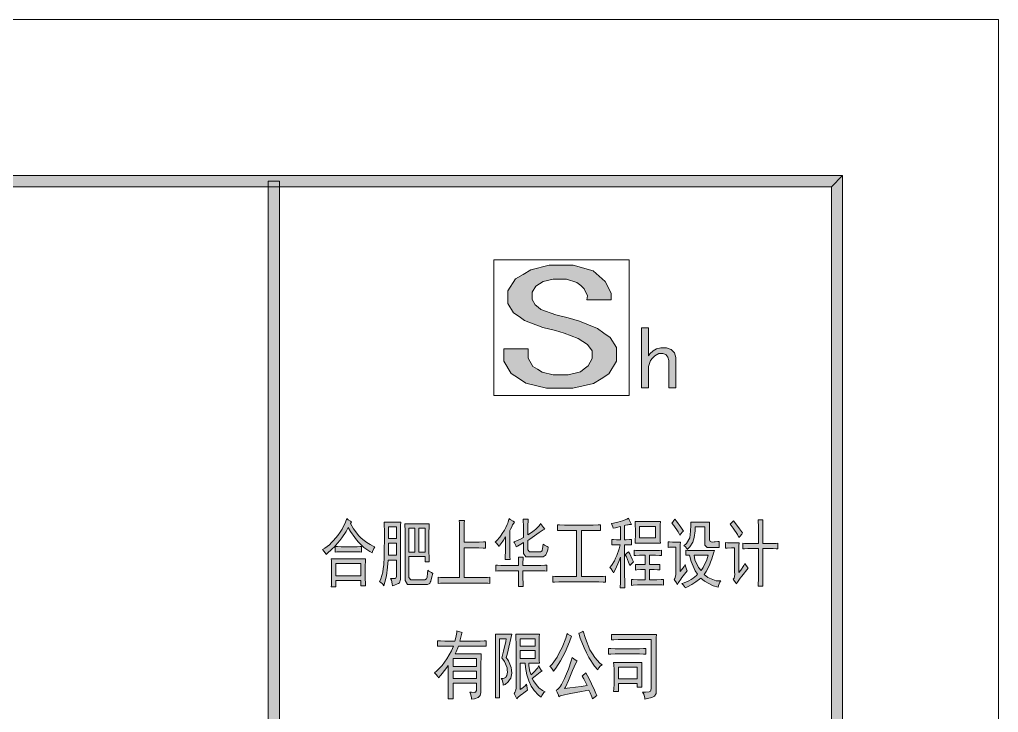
# Model space of a CAD drawing. Header units: millimetres. Extents: x 0 to 586, y 0 to 414.
# Drawn here: x 525.9 to 585.6, y 371.8 to 414.1 of the extents above; entities that cross this region are included whole.
import ezdxf

# ---------------------------------------------------------------- set-up
doc = ezdxf.new("R2010")
doc.units = ezdxf.units.MM

msp = doc.modelspace()

# ---------------------------------------------------------------- hatches: boundary and pattern name
h = msp.add_hatch(color=0)
h.dxf.hatch_style = 2
h.paths.add_polyline_path([(576.117861, 404.569083), (575.429944, 403.877639), (24.994306, 403.877639), (24.302861, 404.569083)])
h = msp.add_hatch(color=0)
h.dxf.hatch_style = 2
h.paths.add_polyline_path([(541.736139, 9.860139), (541.048222, 9.860139), (541.048222, 404.223361), (541.736139, 404.223361)])
h = msp.add_hatch(color=0)
h.dxf.hatch_style = 2
h.paths.add_polyline_path([(576.117861, 9.514417), (575.429944, 10.205861), (575.429944, 403.877639), (576.117861, 404.569083)])
h = msp.add_hatch(color=0)
h.dxf.hatch_style = 2
h.paths.add_polyline_path([(562.306611, 393.738806), (562.306611, 393.244917), (561.840944, 392.465278), (561.375278, 392.176), (560.909611, 391.886722), (559.639611, 391.597444), (558.835278, 391.597444), (558.030944, 391.597444), (556.778583, 391.897306), (556.330556, 392.197167), (555.879, 392.497028), (555.430972, 393.244917), (555.430972, 393.696472), (555.430972, 393.996333), (556.909111, 393.996333), (556.909111, 393.738806), (556.909111, 393.417778), (557.198389, 392.923889), (557.487667, 392.754556), (557.776944, 392.581694), (558.45075, 392.408833), (558.835278, 392.408833), (559.350333, 392.408833), (560.105278, 392.592278), (560.345167, 392.775722), (560.588583, 392.955639), (560.828472, 393.396611), (560.828472, 393.654139), (560.828472, 393.865806), (560.539194, 394.264444), (560.249917, 394.444361), (559.960639, 394.627806), (559.124556, 394.959417), (558.57775, 395.111111), (557.808694, 395.301611), (556.697444, 395.732), (556.362306, 395.968361), (556.023639, 396.201194), (555.684972, 396.758583), (555.684972, 397.083139), (555.684972, 397.531167), (556.150639, 398.261417), (556.619833, 398.540111), (557.0855, 398.818806), (558.193222, 399.093972), (558.835278, 399.093972), (559.671361, 399.093972), (560.877861, 398.762361), (561.248278, 398.43075), (561.615167, 398.099139), (561.985583, 397.383), (561.985583, 396.994944), (560.507444, 396.994944), (560.539194, 397.231306), (560.345167, 397.661694), (560.122917, 397.852194), (559.897139, 398.046222), (559.255083, 398.24025), (558.835278, 398.24025), (558.45075, 398.24025), (557.840444, 398.099139), (557.614667, 397.961556), (557.388889, 397.820444), (557.163111, 397.4465), (557.163111, 397.210139), (557.163111, 397.016111), (557.343028, 396.6845), (557.519417, 396.546917), (557.695806, 396.405806), (558.6095, 396.074194), (559.350333, 395.880167), (560.055889, 395.689667), (561.1495, 395.227528), (561.537556, 394.959417), (561.922083, 394.691306), (562.306611, 394.081)])
h = msp.add_hatch(color=0)
h.dxf.hatch_style = 2
h.paths.add_polyline_path([(565.94375, 391.618611), (565.513361, 391.618611), (565.513361, 393.163778), (565.513361, 393.290778), (565.449861, 393.495389), (565.386361, 393.569472), (565.322861, 393.643556), (565.15, 393.721167), (565.044167, 393.721167), (564.903056, 393.721167), (564.642, 393.576528), (564.518528, 393.431889), (564.395056, 393.28725), (564.271583, 392.927417), (564.271583, 392.712222), (564.271583, 391.618611), (563.841194, 391.618611), (563.841194, 395.283972), (564.271583, 395.283972), (564.271583, 393.569472), (564.35625, 393.685889), (564.543222, 393.869333), (564.645528, 393.932833), (564.747833, 393.996333), (565.008889, 394.063361), (565.171167, 394.063361), (565.365194, 394.063361), (565.654472, 393.954), (565.749722, 393.848167), (565.844972, 393.742333), (565.94375, 393.474222), (565.94375, 393.311944)])
h = msp.add_hatch(color=0)
h.dxf.hatch_style = 2
h.paths.add_polyline_path([(546.061194, 383.331861), (546.25875, 383.017889), (546.583306, 382.591028), (546.706778, 382.474611), (546.83025, 382.358194), (547.056028, 382.181806), (547.158333, 382.118306), (547.264167, 382.054806), (547.461722, 381.956028), (547.556972, 381.92075), (547.489944, 381.821972), (547.40175, 381.635), (547.380583, 381.546806), (547.243, 381.627944), (546.996056, 381.797278), (546.886694, 381.885472), (546.773806, 381.973667), (546.551556, 382.202972), (546.438667, 382.340556), (546.325778, 382.478139), (546.06825, 382.859139), (545.923611, 383.099028), (545.793083, 382.859139), (545.535556, 382.4605), (545.408556, 382.305278), (545.281556, 382.150056), (545.066361, 381.903111), (544.974639, 381.814917), (544.886444, 381.723194), (544.688889, 381.546806), (544.576, 381.458611), (544.565417, 381.493889), (544.452528, 381.635), (544.357278, 381.744361), (544.501917, 381.832556), (544.777083, 382.04775), (544.907611, 382.171222), (545.038139, 382.294694), (545.299194, 382.612194), (545.429722, 382.806222), (545.56025, 382.996722), (545.771917, 383.413), (545.853056, 383.63525), (545.930667, 383.57175), (546.06825, 383.472972), (546.128222, 383.437694)])
h = msp.add_hatch(color=0)
h.paths.add_polyline_path([(548.520056, 379.991056), (548.60825, 379.984), (548.742306, 379.984), (548.788167, 379.991056), (548.8305, 380.001639), (548.876361, 380.107472), (548.876361, 380.20625), (548.876361, 381.098778), (548.368361, 381.098778), (548.35425, 380.887111), (548.311917, 380.495528), (548.287222, 380.322667), (548.259, 380.149806), (548.16375, 379.76175), (548.093194, 379.546556), (548.033222, 379.63475), (547.90975, 379.751167), (547.84625, 379.779389), (547.927389, 379.966361), (548.040278, 380.375583), (548.064972, 380.601361), (548.093194, 380.823611), (548.124944, 381.296333), (548.128472, 381.546806), (548.132, 381.797278), (548.135528, 382.322917), (548.135528, 382.598083), (548.135528, 382.876778), (548.128472, 383.286), (548.121417, 383.420056), (549.137417, 383.420056), (549.130361, 383.243667), (549.123306, 382.894417), (549.123306, 382.725083), (549.123306, 380.082778), (549.123306, 379.9205), (549.063333, 379.726472), (548.999833, 379.687667), (548.939861, 379.652389), (548.752889, 379.581833), (548.629417, 379.546556), (548.615306, 379.652389), (548.562389, 379.878167)])
h.paths.add_polyline_path([(548.876361, 381.402167), (548.876361, 382.135944), (548.382472, 382.135944), (548.382472, 381.402167)])
h.paths.add_polyline_path([(548.876361, 382.421694), (548.876361, 383.134306), (548.382472, 383.134306), (548.382472, 382.421694)])
h = msp.add_hatch(color=0)
h.paths.add_polyline_path([(550.869556, 383.314222), (550.8625, 383.233083), (550.855444, 382.689806), (550.855444, 382.224139), (550.855444, 381.762), (550.8625, 381.151694), (550.869556, 381.010583), (550.622611, 381.010583), (550.622611, 381.331611), (549.631306, 381.331611), (549.631306, 380.20625), (549.631306, 380.054556), (549.761833, 379.902861), (549.892361, 379.902861), (550.537944, 379.902861), (550.615556, 379.902861), (550.707278, 379.955778), (550.724917, 380.012222), (550.742556, 380.065139), (550.770778, 380.305028), (550.784889, 380.492), (550.855444, 380.439083), (551.007139, 380.340306), (551.088278, 380.297972), (551.038889, 380.089833), (550.964806, 379.818194), (550.936583, 379.751167), (550.908361, 379.684139), (550.763722, 379.617111), (550.647306, 379.617111), (549.715972, 379.617111), (549.557222, 379.617111), (549.398472, 379.860528), (549.398472, 380.100417), (549.398472, 382.795639), (549.398472, 382.947333), (549.391417, 383.208389), (549.384361, 383.314222)])
h.paths.add_polyline_path([(550.622611, 381.582083), (550.622611, 383.06375), (550.238083, 383.06375), (550.238083, 381.582083)])
h.paths.add_polyline_path([(550.001722, 381.582083), (550.001722, 383.06375), (549.631306, 383.06375), (549.631306, 381.582083)])
h = msp.add_hatch(color=0)
h.dxf.hatch_style = 2
h.paths.add_polyline_path([(553.025028, 383.529417), (553.017972, 383.377722), (553.010917, 383.091972), (553.010917, 382.957917), (553.010917, 382.2065), (553.794083, 382.2065), (553.931667, 382.2065), (554.192722, 382.217083), (554.316194, 382.224139), (554.316194, 381.832556), (554.178611, 381.839611), (553.903444, 381.850194), (553.765861, 381.850194), (553.010917, 381.850194), (553.010917, 380.0475), (554.097472, 380.0475), (554.199778, 380.0475), (554.439667, 380.054556), (554.57725, 380.065139), (554.57725, 379.687667), (554.446722, 379.69825), (554.206833, 379.705306), (554.097472, 379.705306), (551.924361, 379.705306), (551.815, 379.705306), (551.568056, 379.69825), (551.430472, 379.687667), (551.430472, 380.065139), (551.561, 380.054556), (551.807944, 380.0475), (551.924361, 380.0475), (552.721639, 380.0475), (552.721639, 382.940278), (552.721639, 383.074333), (552.714583, 383.367139), (552.707528, 383.529417)])
h = msp.add_hatch(color=0)
h.dxf.hatch_style = 2
h.paths.add_polyline_path([(556.087139, 383.420056), (556.041278, 383.367139), (555.963667, 383.250722), (555.935444, 383.19075), (555.91075, 383.12725), (555.840194, 382.993194), (555.797861, 382.922639), (555.797861, 381.762), (555.797861, 381.617361), (555.804917, 381.313972), (555.811972, 381.151694), (555.512111, 381.151694), (555.519167, 381.324556), (555.526222, 381.627944), (555.526222, 381.762), (555.526222, 382.527528), (555.498, 382.467556), (555.413333, 382.326444), (555.360417, 382.252361), (555.303972, 382.17475), (555.194611, 382.019528), (555.141694, 381.938389), (555.078194, 382.019528), (554.961778, 382.153583), (554.905333, 382.2065), (555.004111, 382.294694), (555.176972, 382.502833), (555.258111, 382.61925), (555.335722, 382.732139), (555.462722, 382.933222), (555.512111, 383.017889), (555.557972, 383.102556), (555.639111, 383.275417), (555.667333, 383.360083), (555.699083, 383.44475), (555.744944, 383.582333), (555.759056, 383.63525), (555.826083, 383.582333), (555.991889, 383.4765)])
h = msp.add_hatch(color=0)
h.dxf.hatch_style = 2
h.paths.add_polyline_path([(556.92675, 383.599972), (556.912639, 383.494139), (556.898528, 383.233083), (556.898528, 383.081389), (556.898528, 382.654528), (557.000833, 382.7145), (557.198389, 382.848556), (557.290111, 382.922639), (557.381833, 382.993194), (557.586444, 383.197806), (557.695806, 383.331861), (557.734611, 383.261306), (557.851028, 383.091972), (557.928639, 382.993194), (557.840444, 382.947333), (557.597028, 382.795639), (557.448861, 382.689806), (557.297167, 382.580444), (557.022, 382.393472), (556.898528, 382.312333), (556.898528, 381.850194), (556.898528, 381.733778), (556.993778, 381.617361), (557.089028, 381.617361), (557.572333, 381.617361), (557.660528, 381.617361), (557.762833, 381.670278), (557.776944, 381.723194), (557.791056, 381.779639), (557.819278, 381.956028), (557.833389, 382.083028), (557.914528, 382.019528), (558.073278, 381.931333), (558.147361, 381.903111), (558.112083, 381.733778), (558.038, 381.500944), (557.995667, 381.437444), (557.956861, 381.377472), (557.840444, 381.313972), (557.762833, 381.313972), (556.92675, 381.313972), (556.782111, 381.313972), (556.630417, 381.500944), (556.623361, 381.687917), (556.623361, 382.171222), (556.478722, 382.083028), (556.26, 381.956028), (556.182389, 381.92075), (556.16475, 382.001889), (556.087139, 382.153583), (556.034222, 382.224139), (556.16475, 382.259417), (556.457556, 382.393472), (556.623361, 382.49225), (556.623361, 383.046111), (556.623361, 383.215444), (556.616306, 383.494139), (556.60925, 383.599972)])
h = msp.add_hatch(color=0)
h.dxf.hatch_style = 2
h.paths.add_polyline_path([(560.729694, 383.243667), (560.8955, 383.243667), (561.198889, 383.250722), (561.332944, 383.261306), (561.332944, 382.905), (561.198889, 382.912056), (560.8955, 382.922639), (560.729694, 382.922639), (560.168778, 382.922639), (560.168778, 380.100417), (561.061306, 380.100417), (561.216528, 380.100417), (561.505806, 380.107472), (561.636333, 380.118056), (561.636333, 379.76175), (561.505806, 379.768806), (561.223583, 379.779389), (561.075417, 379.779389), (558.944639, 379.779389), (558.792944, 379.779389), (558.531889, 379.768806), (558.422528, 379.76175), (558.422528, 380.118056), (558.538944, 380.107472), (558.807056, 380.100417), (558.95875, 380.100417), (559.865389, 380.100417), (559.865389, 382.922639), (559.315056, 382.922639), (559.138667, 382.922639), (558.828222, 382.912056), (558.697694, 382.905), (558.697694, 383.261306), (558.828222, 383.250722), (559.138667, 383.243667), (559.315056, 383.243667)])
h = msp.add_hatch(color=0)
h.dxf.hatch_style = 2
h.paths.add_polyline_path([(562.00675, 383.3495), (562.123167, 383.367139), (562.38775, 383.427111), (562.535917, 383.465917), (562.684083, 383.504722), (562.934556, 383.607028), (563.036861, 383.670528), (563.08625, 383.554111), (563.1815, 383.360083), (563.230889, 383.278944), (563.1815, 383.286), (563.082722, 383.282472), (563.029806, 383.268361), (562.980417, 383.25425), (562.867528, 383.233083), (562.804028, 383.226028), (562.804028, 382.351139), (562.899278, 382.351139), (563.107417, 382.358194), (563.216778, 382.368778), (563.216778, 382.030111), (563.107417, 382.037167), (562.899278, 382.04775), (562.804028, 382.04775), (562.804028, 380.474361), (562.804028, 380.276806), (562.811083, 379.751167), (562.818139, 379.423083), (562.542972, 379.423083), (562.550028, 379.751167), (562.557083, 380.26975), (562.557083, 380.456722), (562.557083, 381.278694), (562.461833, 381.028222), (562.246639, 380.5555), (562.130222, 380.33325), (562.084361, 380.421444), (561.975, 380.583722), (561.9115, 380.654278), (562.00675, 380.77775), (562.179611, 381.0635), (562.253694, 381.225778), (562.331306, 381.384528), (562.468889, 381.797278), (562.528861, 382.04775), (562.359528, 382.04775), (562.105528, 382.037167), (562.020861, 382.030111), (562.020861, 382.368778), (562.137278, 382.358194), (562.310139, 382.351139), (562.366583, 382.351139), (562.557083, 382.351139), (562.557083, 383.151944), (562.468889, 383.12725), (562.239583, 383.074333), (562.105528, 383.046111), (562.084361, 383.12725), (562.034972, 383.278944)])
h = msp.add_hatch(color=0)
h.paths.add_polyline_path([(564.987722, 383.455333), (564.980667, 383.261306), (564.973611, 382.905), (564.973611, 382.742722), (564.973611, 382.591028), (564.980667, 382.287639), (564.987722, 382.135944), (563.449611, 382.135944), (563.456667, 382.305278), (563.463722, 382.626306), (563.463722, 382.778), (563.463722, 382.929694), (563.456667, 383.268361), (563.449611, 383.455333)])
h.paths.add_polyline_path([(564.687861, 382.456972), (564.687861, 383.151944), (563.710667, 383.151944), (563.710667, 382.456972)])
h = msp.add_hatch(color=0)
h.dxf.hatch_style = 2
h.paths.add_polyline_path([(565.866139, 383.599972), (565.979028, 383.483556), (566.243611, 383.116667), (566.402361, 382.866194), (566.349444, 382.823861), (566.236556, 382.707444), (566.183639, 382.636889), (566.067222, 382.8415), (565.820278, 383.208389), (565.68975, 383.367139), (565.728556, 383.402417), (565.820278, 383.518833)])
h = msp.add_hatch(color=0)
h.dxf.hatch_style = 2
h.paths.add_polyline_path([(567.954583, 381.885472), (567.838167, 381.885472), (567.714694, 382.008944), (567.707639, 382.135944), (567.707639, 383.134306), (567.104389, 383.134306), (567.104389, 382.883833), (567.058528, 382.49225), (567.012667, 382.351139), (566.970333, 382.2065), (566.779833, 381.913694), (566.635194, 381.762), (566.6105, 381.821972), (566.497611, 381.931333), (566.416472, 381.973667), (566.589333, 382.125361), (566.783361, 382.474611), (566.808056, 382.672167), (566.83275, 382.866194), (566.850389, 383.243667), (566.843333, 383.420056), (567.996917, 383.420056), (567.989861, 383.314222), (567.982806, 383.046111), (567.982806, 382.883833), (567.982806, 382.404056), (567.982806, 382.3335), (568.021611, 382.248833), (568.056889, 382.234722), (568.095694, 382.220611), (568.201528, 382.210028), (568.272083, 382.217083), (568.339111, 382.220611), (568.497861, 382.234722), (568.586056, 382.241778), (568.571944, 382.153583), (568.571944, 381.973667), (568.586056, 381.885472)])
h = msp.add_hatch(color=0)
h.dxf.hatch_style = 2
h.paths.add_polyline_path([(569.453889, 383.511778), (569.542083, 383.395361), (569.824306, 383.017889), (570.014806, 382.760361), (569.954833, 382.689806), (569.838417, 382.55575), (569.781972, 382.49225), (569.693778, 382.661583), (569.425667, 383.06375), (569.24575, 383.296583), (569.295139, 383.342444), (569.397444, 383.448278)])
h = msp.add_hatch(color=0)
h.dxf.hatch_style = 2
h.paths.add_polyline_path([(570.977889, 382.118306), (570.977889, 383.010833), (570.977889, 383.19075), (570.970833, 383.465917), (570.963778, 383.564694), (571.253056, 383.564694), (571.246, 383.448278), (571.238944, 383.243667), (571.238944, 383.151944), (571.238944, 382.118306), (571.799861, 382.118306), (571.884528, 382.118306), (572.060917, 382.125361), (572.159694, 382.135944), (572.159694, 381.797278), (572.053861, 381.804333), (571.884528, 381.814917), (571.813972, 381.814917), (571.238944, 381.814917), (571.238944, 380.029861), (571.238944, 379.9205), (571.246, 379.662972), (571.253056, 379.511278), (570.963778, 379.511278), (570.970833, 379.662972), (570.977889, 379.913444), (570.977889, 380.012222), (570.977889, 381.814917), (570.441667, 381.814917), (570.339361, 381.814917), (570.131222, 381.804333), (570.028917, 381.797278), (570.028917, 382.135944), (570.131222, 382.125361), (570.32525, 382.118306), (570.413444, 382.118306)])
h = msp.add_hatch(color=0)
h.dxf.hatch_style = 2
h.paths.add_polyline_path([(566.211861, 382.2065), (566.204806, 382.04775), (566.19775, 381.687917), (566.19775, 381.493889), (566.19775, 380.403806), (566.285944, 380.509639), (566.437639, 380.724833), (566.497611, 380.830667), (566.518778, 380.742472), (566.589333, 380.5555), (566.635194, 380.456722), (566.547, 380.350889), (566.381194, 380.146278), (566.307111, 380.0475), (566.233028, 379.948722), (566.095444, 379.733528), (566.031944, 379.617111), (565.982556, 379.715889), (565.88025, 379.867583), (565.827333, 379.9205), (565.88025, 379.991056), (565.936694, 380.199194), (565.936694, 380.33325), (565.936694, 381.903111), (565.792056, 381.903111), (565.552167, 381.896056), (565.456917, 381.885472), (565.456917, 382.224139), (565.545111, 382.217083), (565.728556, 382.2065), (565.827333, 382.2065)])
h = msp.add_hatch(color=0)
h.dxf.hatch_style = 2
h.paths.add_polyline_path([(569.796083, 382.153583), (569.789028, 381.98425), (569.781972, 381.627944), (569.781972, 381.437444), (569.781972, 380.350889), (569.898389, 380.502583), (570.085361, 380.77775), (570.152389, 380.90475), (570.194722, 380.830667), (570.289972, 380.689556), (570.346417, 380.619), (569.961889, 380.118056), (569.870167, 380.001639), (569.700833, 379.768806), (569.616167, 379.652389), (569.570306, 379.733528), (569.478583, 379.878167), (569.439778, 379.938139), (569.485639, 380.012222), (569.527972, 380.223889), (569.520917, 380.368528), (569.520917, 381.850194), (569.333944, 381.850194), (569.062306, 381.839611), (568.970583, 381.832556), (568.970583, 382.171222), (569.079944, 382.160639), (569.231639, 382.153583), (569.273972, 382.153583)])
h = msp.add_hatch(color=0)
h.dxf.hatch_style = 2
h.paths.add_polyline_path([(546.364583, 381.92075), (546.473944, 381.92075), (546.664444, 381.931333), (546.749111, 381.938389), (546.749111, 381.599722), (546.657389, 381.610306), (546.473944, 381.617361), (546.375167, 381.617361), (545.606111, 381.617361), (545.465, 381.617361), (545.228639, 381.610306), (545.140444, 381.599722), (545.140444, 381.938389), (545.270972, 381.931333), (545.503806, 381.92075), (545.606111, 381.92075)])
h = msp.add_hatch(color=0)
h.dxf.hatch_style = 2
h.paths.add_polyline_path([(563.050972, 381.617361), (563.121528, 381.483306), (563.266167, 381.172861), (563.34025, 380.992944), (563.297917, 380.957667), (563.188556, 380.848306), (563.121528, 380.77775), (563.050972, 380.975306), (562.913389, 381.296333), (562.846361, 381.419806), (562.885167, 381.465667), (562.991, 381.564444)])
h = msp.add_hatch(color=0)
h.dxf.hatch_style = 2
h.paths.add_polyline_path([(564.589083, 381.687917), (564.698444, 381.687917), (564.934806, 381.6985), (565.058278, 381.705556), (565.058278, 381.384528), (564.934806, 381.395111), (564.698444, 381.402167), (564.589083, 381.402167), (564.328028, 381.402167), (564.328028, 380.830667), (564.479722, 380.830667), (564.582028, 380.830667), (564.821917, 380.84125), (564.9595, 380.848306), (564.9595, 380.509639), (564.821917, 380.520222), (564.603194, 380.527278), (564.522056, 380.527278), (564.328028, 380.527278), (564.328028, 379.902861), (564.659639, 379.902861), (564.783111, 379.902861), (565.044167, 379.913444), (565.18175, 379.9205), (565.18175, 379.581833), (565.072389, 379.592417), (564.811333, 379.599472), (564.659639, 379.599472), (563.738889, 379.599472), (563.587194, 379.599472), (563.326139, 379.581833), (563.216778, 379.564194), (563.216778, 379.9205), (563.326139, 379.913444), (563.587194, 379.902861), (563.738889, 379.902861), (564.066972, 379.902861), (564.066972, 380.527278), (563.876472, 380.527278), (563.767111, 380.527278), (563.558972, 380.509639), (563.463722, 380.492), (563.463722, 380.848306), (563.558972, 380.84125), (563.767111, 380.830667), (563.876472, 380.830667), (564.066972, 380.830667), (564.066972, 381.402167), (563.84825, 381.402167), (563.724778, 381.402167), (563.491944, 381.395111), (563.382583, 381.384528), (563.382583, 381.705556), (563.491944, 381.6985), (563.724778, 381.687917), (563.84825, 381.687917)])
h = msp.add_hatch(color=0)
h.paths.add_polyline_path([(566.554056, 381.705556), (566.663417, 381.6985), (566.910361, 381.687917), (567.047944, 381.687917), (568.286194, 381.687917), (568.243861, 381.529167), (568.130972, 381.176389), (568.056889, 380.982361), (567.986333, 380.791861), (567.788778, 380.410861), (567.665306, 380.223889), (567.887556, 380.036917), (568.395556, 379.839361), (568.684833, 379.832306), (568.628389, 379.751167), (568.54725, 379.564194), (568.519028, 379.458361), (568.222694, 379.535972), (567.693528, 379.814667), (567.460694, 380.012222), (567.3725, 379.938139), (567.157306, 379.782917), (567.033833, 379.69825), (566.910361, 379.613583), (566.64225, 379.476), (566.497611, 379.423083), (566.472917, 379.493639), (566.367083, 379.627694), (566.293, 379.687667), (566.444694, 379.726472), (566.730444, 379.839361), (566.8645, 379.9205), (566.998556, 380.001639), (567.199639, 380.163917), (567.266667, 380.241528), (567.1185, 380.449667), (566.871556, 381.028222), (566.772778, 381.402167), (566.554056, 381.402167)])
h.paths.add_polyline_path([(567.474806, 380.474361), (567.612389, 380.654278), (567.824056, 381.116417), (567.901667, 381.402167), (567.047944, 381.402167), (567.097333, 381.127), (567.309, 380.661333)])
h = msp.add_hatch(color=0)
h.paths.add_polyline_path([(546.981944, 381.1905), (546.974889, 381.098778), (546.967833, 380.689556), (546.967833, 380.368528), (546.967833, 380.0475), (546.974889, 379.627694), (546.981944, 379.528917), (546.692667, 379.528917), (546.692667, 379.867583), (545.168667, 379.867583), (545.168667, 379.476), (544.8935, 379.476), (544.900556, 379.581833), (544.907611, 379.991056), (544.907611, 380.297972), (544.907611, 380.608417), (544.900556, 381.056444), (544.8935, 381.1905)])
h.paths.add_polyline_path([(546.692667, 380.153333), (546.692667, 380.90475), (545.168667, 380.90475), (545.168667, 380.153333)])
h = msp.add_hatch(color=0)
h.dxf.hatch_style = 2
h.paths.add_polyline_path([(556.334083, 380.77775), (556.334083, 380.929444), (556.327028, 381.179917), (556.319972, 381.278694), (556.60925, 381.278694), (556.602194, 381.197556), (556.595139, 380.947083), (556.595139, 380.77775), (557.586444, 380.77775), (557.68875, 380.77775), (557.928639, 380.788333), (558.066222, 380.795389), (558.066222, 380.439083), (557.935694, 380.449667), (557.702861, 380.456722), (557.597028, 380.456722), (556.595139, 380.456722), (556.595139, 380.089833), (556.602194, 379.610056), (556.60925, 379.493639), (556.319972, 379.493639), (556.327028, 379.617111), (556.334083, 380.100417), (556.334083, 380.456722), (555.332194, 380.456722), (555.244, 380.456722), (555.042917, 380.449667), (554.933556, 380.439083), (554.933556, 380.795389), (555.042917, 380.788333), (555.251056, 380.77775), (555.346306, 380.77775)])
h = msp.add_hatch(color=0)
h.paths.add_polyline_path([(551.187056, 374.219611), (551.345806, 374.343083), (551.65625, 374.671167), (551.807944, 374.87225), (551.959639, 375.073333), (552.231278, 375.567222), (552.35475, 375.863556), (551.860861, 375.863556), (551.765611, 375.863556), (551.525722, 375.852972), (551.381083, 375.845917), (551.381083, 376.184583), (551.561, 376.174), (551.829111, 376.166944), (551.917306, 376.166944), (552.439417, 376.166944), (552.492333, 376.378611), (552.555833, 376.692583), (552.562889, 376.791361), (552.665194, 376.756083), (552.831, 376.703167), (552.890972, 376.685528), (552.869806, 376.657306), (552.802778, 376.399778), (552.753389, 376.166944), (553.868167, 376.166944), (553.984583, 376.166944), (554.224472, 376.174), (554.347944, 376.184583), (554.347944, 375.845917), (554.224472, 375.852972), (554.00575, 375.863556), (553.906972, 375.863556), (552.67225, 375.863556), (552.622861, 375.747139), (552.520556, 375.514306), (552.467639, 375.397889), (554.044556, 375.397889), (554.0375, 375.175639), (554.030444, 374.773472), (554.030444, 374.593556), (554.030444, 373.147167), (554.030444, 373.023694), (553.977528, 372.84025), (553.921083, 372.783806), (553.868167, 372.723833), (553.635333, 372.64975), (553.455417, 372.632111), (553.448361, 372.727361), (553.398972, 372.942556), (553.360167, 373.058972), (553.462472, 373.041333), (553.614167, 373.03075), (553.660028, 373.041333), (553.709417, 373.051917), (553.758806, 373.147167), (553.758806, 373.238889), (553.758806, 373.595194), (552.330056, 373.595194), (552.330056, 372.64975), (552.026667, 372.64975), (552.033722, 372.872), (552.040778, 373.256528), (552.040778, 373.415278), (552.040778, 374.685278), (551.896139, 374.470083), (551.59275, 374.096139), (551.437528, 373.933861), (551.409306, 373.997361), (551.285833, 374.138472)])
h.paths.add_polyline_path([(553.758806, 374.611194), (553.758806, 375.112139), (552.330056, 375.112139), (552.330056, 374.611194)])
h.paths.add_polyline_path([(553.758806, 373.880944), (553.758806, 374.325444), (552.330056, 374.325444), (552.330056, 373.880944)])
h = msp.add_hatch(color=0)
h.dxf.hatch_style = 2
h.paths.add_polyline_path([(555.928389, 376.593806), (555.804917, 376.068167), (555.632056, 375.352028), (555.582667, 375.165056), (555.72025, 374.953389), (555.879, 374.558278), (555.900167, 374.381889), (555.921333, 374.201972), (555.861361, 373.905639), (555.78375, 373.79275), (555.702611, 373.676333), (555.508583, 373.514056), (555.392167, 373.468194), (555.385111, 373.584611), (555.321611, 373.79275), (555.268694, 373.880944), (555.392167, 373.880944), (555.550917, 373.944444), (555.582667, 374.004417), (555.617944, 374.067917), (555.646167, 374.269), (555.639111, 374.406583), (555.632056, 374.544167), (555.46625, 374.914583), (555.311028, 375.147417), (555.420389, 375.549583), (555.557972, 376.131667), (555.582667, 376.308056), (555.173444, 376.308056), (555.173444, 372.702667), (554.912389, 372.702667), (554.919444, 372.953139), (554.9265, 373.4435), (554.9265, 373.683389), (554.9265, 375.771833), (554.9265, 375.934111), (554.919444, 376.343333), (554.912389, 376.593806)])
h = msp.add_hatch(color=0)
h.paths.add_polyline_path([(557.604083, 376.593806), (557.597028, 376.435056), (557.589972, 375.987028), (557.589972, 375.701278), (557.589972, 375.426111), (557.597028, 374.988667), (557.604083, 374.826389), (556.9585, 374.826389), (556.9585, 374.657056), (557.025528, 374.30075), (557.096083, 374.113778), (557.272472, 374.265472), (557.508833, 374.540639), (557.56175, 374.667639), (557.618194, 374.558278), (557.7205, 374.399528), (557.766361, 374.343083), (557.642889, 374.265472), (557.343028, 374.032639), (557.163111, 373.880944), (557.240722, 373.746889), (557.395944, 373.514056), (557.480611, 373.415278), (557.56175, 373.3165), (557.801639, 373.147167), (557.960389, 373.076611), (557.87925, 373.023694), (557.755778, 372.854361), (557.713444, 372.737944), (557.547639, 372.872), (557.290111, 373.143639), (557.198389, 373.281222), (557.106667, 373.422333), (556.954972, 373.743361), (556.895, 373.926806), (556.838556, 374.106722), (556.757417, 374.558278), (556.73625, 374.826389), (556.422278, 374.826389), (556.422278, 373.203611), (556.531639, 373.274167), (556.732722, 373.4435), (556.820917, 373.542278), (556.827972, 373.461139), (556.856194, 373.274167), (556.873833, 373.164806), (556.813861, 373.122472), (556.651583, 373.006056), (556.552806, 372.9355), (556.454028, 372.861417), (556.284694, 372.720306), (556.217667, 372.64975), (556.189444, 372.720306), (556.111833, 372.879056), (556.065972, 372.970778), (556.104778, 373.023694), (556.161222, 373.182444), (556.175333, 373.291806), (556.175333, 375.810639), (556.175333, 375.987028), (556.168278, 376.378611), (556.161222, 376.593806)])
h.paths.add_polyline_path([(557.343028, 375.112139), (557.343028, 375.595444), (556.422278, 375.595444), (556.422278, 375.112139)])
h.paths.add_polyline_path([(557.343028, 375.863556), (557.343028, 376.308056), (556.422278, 376.308056), (556.422278, 375.863556)])
h = msp.add_hatch(color=0)
h.dxf.hatch_style = 2
h.paths.add_polyline_path([(559.569056, 376.470333), (559.438528, 376.114028), (559.170417, 375.486083), (559.032833, 375.217972), (558.89525, 374.953389), (558.613028, 374.505361), (558.468389, 374.325444), (558.411944, 374.424222), (558.295528, 374.568861), (558.235556, 374.611194), (558.380194, 374.755833), (558.680056, 375.193278), (558.838806, 375.486083), (558.997556, 375.782417), (559.223333, 376.353917), (559.293889, 376.629083), (559.33975, 376.58675), (559.477333, 376.505611)])
h = msp.add_hatch(color=0)
h.dxf.hatch_style = 2
h.paths.add_polyline_path([(560.281667, 376.773722), (560.412194, 376.318639), (560.690889, 375.630722), (560.839056, 375.397889), (560.987222, 375.165056), (561.283556, 374.826389), (561.43525, 374.720556), (561.34, 374.657056), (561.209472, 374.505361), (561.174194, 374.417167), (560.969583, 374.639417), (560.616806, 375.158), (560.472167, 375.450806), (560.331056, 375.747139), (560.094694, 376.343333), (560.0065, 376.646722), (560.084111, 376.664361), (560.218167, 376.727861)])
h = msp.add_hatch(color=0)
h.dxf.hatch_style = 2
h.paths.add_polyline_path([(564.744306, 376.558528), (564.73725, 376.360972), (564.730194, 376.01525), (564.730194, 375.863556), (564.730194, 373.076611), (564.726667, 372.960194), (564.631417, 372.804972), (564.54675, 372.766167), (564.462083, 372.723833), (564.211611, 372.656806), (564.045806, 372.632111), (564.045806, 372.709722), (563.97525, 372.924917), (563.908222, 373.058972), (564.084611, 373.058972), (564.306861, 373.076611), (564.345667, 373.09425), (564.388, 373.111889), (564.430333, 373.245944), (564.430333, 373.362361), (564.430333, 376.255139), (562.535917, 376.255139), (562.408917, 376.255139), (562.144333, 376.248083), (561.999694, 376.2375), (561.999694, 376.576167), (562.144333, 376.569111), (562.405389, 376.558528), (562.521806, 376.558528)])
h = msp.add_hatch(color=0)
h.dxf.hatch_style = 2
h.paths.add_polyline_path([(563.618944, 375.701278), (563.707139, 375.701278), (563.950556, 375.711861), (564.098722, 375.718917), (564.098722, 375.362611), (563.957611, 375.373194), (563.72125, 375.38025), (563.633056, 375.38025), (562.356, 375.38025), (562.225472, 375.38025), (561.957361, 375.373194), (561.819778, 375.362611), (561.819778, 375.718917), (561.957361, 375.711861), (562.225472, 375.701278), (562.356, 375.701278)])
h = msp.add_hatch(color=0)
h.dxf.hatch_style = 2
h.paths.add_polyline_path([(560.5145, 373.450556), (560.461583, 373.577556), (560.309889, 373.863306), (560.214639, 374.022056), (560.281667, 374.0785), (560.398083, 374.184333), (560.447472, 374.23725), (560.549778, 374.039694), (560.740278, 373.651639), (560.832, 373.461139), (560.920194, 373.270639), (561.057778, 372.960194), (561.107167, 372.843778), (561.029556, 372.790861), (560.899028, 372.692083), (560.846111, 372.64975), (560.803778, 372.755583), (560.694417, 373.013111), (560.623861, 373.164806), (560.16525, 373.087194), (559.516139, 372.970778), (559.325639, 372.9355), (559.138667, 372.896694), (558.867028, 372.819083), (558.785889, 372.773222), (558.764722, 372.861417), (558.687111, 373.058972), (558.634194, 373.164806), (558.701222, 373.203611), (558.83175, 373.327083), (558.89525, 373.415278), (558.955222, 373.507), (559.138667, 373.880944), (559.258611, 374.166694), (559.378556, 374.452444), (559.547889, 374.953389), (559.59375, 375.165056), (559.699583, 375.087444), (559.854806, 374.988667), (559.91125, 374.971028), (559.833639, 374.819333), (559.632556, 374.36425), (559.505556, 374.057333), (559.378556, 373.753944), (559.195111, 373.362361), (559.142194, 373.274167), (559.456167, 373.309444), (560.144083, 373.397639)])
h = msp.add_hatch(color=0)
h.paths.add_polyline_path([(563.865889, 374.861667), (563.858833, 374.738194), (563.851778, 374.470083), (563.851778, 374.325444), (563.851778, 373.933861), (563.851778, 373.79275), (563.858833, 373.496417), (563.865889, 373.344722), (563.566028, 373.344722), (563.566028, 373.577556), (562.437139, 373.577556), (562.437139, 373.09425), (562.137278, 373.09425), (562.151389, 373.256528), (562.161972, 373.542278), (562.161972, 373.66575), (562.161972, 374.325444), (562.161972, 374.441861), (562.151389, 374.709972), (562.137278, 374.861667)])
h.paths.add_polyline_path([(563.566028, 373.863306), (563.566028, 374.575917), (562.437139, 374.575917), (562.437139, 373.863306)])

# ---------------------------------------------------------------- linework, layer by layer
at = {"color": 0, "lineweight": 0}
for points in [[(0, 0), (585.632278, 0), (585.632278, 414.0835), (0, 414.0835)], [(576.117861, 404.569083), (575.429944, 403.877639), (24.994306, 403.877639), (24.302861, 404.569083)], [(541.736139, 9.860139), (541.048222, 9.860139), (541.048222, 404.223361), (541.736139, 404.223361)], [(576.117861, 9.514417), (575.429944, 10.205861), (575.429944, 403.877639), (576.117861, 404.569083)], [(554.827722, 399.422056), (563.093306, 399.422056), (563.093306, 391.156472), (554.827722, 391.156472)], [(562.306611, 393.738806), (562.306611, 393.244917), (561.840944, 392.465278), (561.375278, 392.176), (560.909611, 391.886722), (559.639611, 391.597444), (558.835278, 391.597444), (558.030944, 391.597444), (556.778583, 391.897306), (556.330556, 392.197167), (555.879, 392.497028), (555.430972, 393.244917), (555.430972, 393.696472), (555.430972, 393.996333), (556.909111, 393.996333), (556.909111, 393.738806), (556.909111, 393.417778), (557.198389, 392.923889), (557.487667, 392.754556), (557.776944, 392.581694), (558.45075, 392.408833), (558.835278, 392.408833), (559.350333, 392.408833), (560.105278, 392.592278), (560.345167, 392.775722), (560.588583, 392.955639), (560.828472, 393.396611), (560.828472, 393.654139), (560.828472, 393.865806), (560.539194, 394.264444), (560.249917, 394.444361), (559.960639, 394.627806), (559.124556, 394.959417), (558.57775, 395.111111), (557.808694, 395.301611), (556.697444, 395.732), (556.362306, 395.968361), (556.023639, 396.201194), (555.684972, 396.758583), (555.684972, 397.083139), (555.684972, 397.531167), (556.150639, 398.261417), (556.619833, 398.540111), (557.0855, 398.818806), (558.193222, 399.093972), (558.835278, 399.093972), (559.671361, 399.093972), (560.877861, 398.762361), (561.248278, 398.43075), (561.615167, 398.099139), (561.985583, 397.383), (561.985583, 396.994944), (560.507444, 396.994944), (560.539194, 397.231306), (560.345167, 397.661694), (560.122917, 397.852194), (559.897139, 398.046222), (559.255083, 398.24025), (558.835278, 398.24025), (558.45075, 398.24025), (557.840444, 398.099139), (557.614667, 397.961556), (557.388889, 397.820444), (557.163111, 397.4465), (557.163111, 397.210139), (557.163111, 397.016111), (557.343028, 396.6845), (557.519417, 396.546917), (557.695806, 396.405806), (558.6095, 396.074194), (559.350333, 395.880167), (560.055889, 395.689667), (561.1495, 395.227528), (561.537556, 394.959417), (561.922083, 394.691306), (562.306611, 394.081)], [(565.94375, 391.618611), (565.513361, 391.618611), (565.513361, 393.163778), (565.513361, 393.290778), (565.449861, 393.495389), (565.386361, 393.569472), (565.322861, 393.643556), (565.15, 393.721167), (565.044167, 393.721167), (564.903056, 393.721167), (564.642, 393.576528), (564.518528, 393.431889), (564.395056, 393.28725), (564.271583, 392.927417), (564.271583, 392.712222), (564.271583, 391.618611), (563.841194, 391.618611), (563.841194, 395.283972), (564.271583, 395.283972), (564.271583, 393.569472), (564.35625, 393.685889), (564.543222, 393.869333), (564.645528, 393.932833), (564.747833, 393.996333), (565.008889, 394.063361), (565.171167, 394.063361), (565.365194, 394.063361), (565.654472, 393.954), (565.749722, 393.848167), (565.844972, 393.742333), (565.94375, 393.474222), (565.94375, 393.311944)], [(546.061194, 383.331861), (546.25875, 383.017889), (546.583306, 382.591028), (546.706778, 382.474611), (546.83025, 382.358194), (547.056028, 382.181806), (547.158333, 382.118306), (547.264167, 382.054806), (547.461722, 381.956028), (547.556972, 381.92075), (547.489944, 381.821972), (547.40175, 381.635), (547.380583, 381.546806), (547.243, 381.627944), (546.996056, 381.797278), (546.886694, 381.885472), (546.773806, 381.973667), (546.551556, 382.202972), (546.438667, 382.340556), (546.325778, 382.478139), (546.06825, 382.859139), (545.923611, 383.099028), (545.793083, 382.859139), (545.535556, 382.4605), (545.408556, 382.305278), (545.281556, 382.150056), (545.066361, 381.903111), (544.974639, 381.814917), (544.886444, 381.723194), (544.688889, 381.546806), (544.576, 381.458611), (544.565417, 381.493889), (544.452528, 381.635), (544.357278, 381.744361), (544.501917, 381.832556), (544.777083, 382.04775), (544.907611, 382.171222), (545.038139, 382.294694), (545.299194, 382.612194), (545.429722, 382.806222), (545.56025, 382.996722), (545.771917, 383.413), (545.853056, 383.63525), (545.930667, 383.57175), (546.06825, 383.472972), (546.128222, 383.437694)], [(548.520056, 379.991056), (548.60825, 379.984), (548.742306, 379.984), (548.788167, 379.991056), (548.8305, 380.001639), (548.876361, 380.107472), (548.876361, 380.20625), (548.876361, 381.098778), (548.368361, 381.098778), (548.35425, 380.887111), (548.311917, 380.495528), (548.287222, 380.322667), (548.259, 380.149806), (548.16375, 379.76175), (548.093194, 379.546556), (548.033222, 379.63475), (547.90975, 379.751167), (547.84625, 379.779389), (547.927389, 379.966361), (548.040278, 380.375583), (548.064972, 380.601361), (548.093194, 380.823611), (548.124944, 381.296333), (548.128472, 381.546806), (548.132, 381.797278), (548.135528, 382.322917), (548.135528, 382.598083), (548.135528, 382.876778), (548.128472, 383.286), (548.121417, 383.420056), (549.137417, 383.420056), (549.130361, 383.243667), (549.123306, 382.894417), (549.123306, 382.725083), (549.123306, 380.082778), (549.123306, 379.9205), (549.063333, 379.726472), (548.999833, 379.687667), (548.939861, 379.652389), (548.752889, 379.581833), (548.629417, 379.546556), (548.615306, 379.652389), (548.562389, 379.878167)], [(550.869556, 383.314222), (550.8625, 383.233083), (550.855444, 382.689806), (550.855444, 382.224139), (550.855444, 381.762), (550.8625, 381.151694), (550.869556, 381.010583), (550.622611, 381.010583), (550.622611, 381.331611), (549.631306, 381.331611), (549.631306, 380.20625), (549.631306, 380.054556), (549.761833, 379.902861), (549.892361, 379.902861), (550.537944, 379.902861), (550.615556, 379.902861), (550.707278, 379.955778), (550.724917, 380.012222), (550.742556, 380.065139), (550.770778, 380.305028), (550.784889, 380.492), (550.855444, 380.439083), (551.007139, 380.340306), (551.088278, 380.297972), (551.038889, 380.089833), (550.964806, 379.818194), (550.936583, 379.751167), (550.908361, 379.684139), (550.763722, 379.617111), (550.647306, 379.617111), (549.715972, 379.617111), (549.557222, 379.617111), (549.398472, 379.860528), (549.398472, 380.100417), (549.398472, 382.795639), (549.398472, 382.947333), (549.391417, 383.208389), (549.384361, 383.314222)], [(553.025028, 383.529417), (553.017972, 383.377722), (553.010917, 383.091972), (553.010917, 382.957917), (553.010917, 382.2065), (553.794083, 382.2065), (553.931667, 382.2065), (554.192722, 382.217083), (554.316194, 382.224139), (554.316194, 381.832556), (554.178611, 381.839611), (553.903444, 381.850194), (553.765861, 381.850194), (553.010917, 381.850194), (553.010917, 380.0475), (554.097472, 380.0475), (554.199778, 380.0475), (554.439667, 380.054556), (554.57725, 380.065139), (554.57725, 379.687667), (554.446722, 379.69825), (554.206833, 379.705306), (554.097472, 379.705306), (551.924361, 379.705306), (551.815, 379.705306), (551.568056, 379.69825), (551.430472, 379.687667), (551.430472, 380.065139), (551.561, 380.054556), (551.807944, 380.0475), (551.924361, 380.0475), (552.721639, 380.0475), (552.721639, 382.940278), (552.721639, 383.074333), (552.714583, 383.367139), (552.707528, 383.529417)], [(556.087139, 383.420056), (556.041278, 383.367139), (555.963667, 383.250722), (555.935444, 383.19075), (555.91075, 383.12725), (555.840194, 382.993194), (555.797861, 382.922639), (555.797861, 381.762), (555.797861, 381.617361), (555.804917, 381.313972), (555.811972, 381.151694), (555.512111, 381.151694), (555.519167, 381.324556), (555.526222, 381.627944), (555.526222, 381.762), (555.526222, 382.527528), (555.498, 382.467556), (555.413333, 382.326444), (555.360417, 382.252361), (555.303972, 382.17475), (555.194611, 382.019528), (555.141694, 381.938389), (555.078194, 382.019528), (554.961778, 382.153583), (554.905333, 382.2065), (555.004111, 382.294694), (555.176972, 382.502833), (555.258111, 382.61925), (555.335722, 382.732139), (555.462722, 382.933222), (555.512111, 383.017889), (555.557972, 383.102556), (555.639111, 383.275417), (555.667333, 383.360083), (555.699083, 383.44475), (555.744944, 383.582333), (555.759056, 383.63525), (555.826083, 383.582333), (555.991889, 383.4765)], [(556.92675, 383.599972), (556.912639, 383.494139), (556.898528, 383.233083), (556.898528, 383.081389), (556.898528, 382.654528), (557.000833, 382.7145), (557.198389, 382.848556), (557.290111, 382.922639), (557.381833, 382.993194), (557.586444, 383.197806), (557.695806, 383.331861), (557.734611, 383.261306), (557.851028, 383.091972), (557.928639, 382.993194), (557.840444, 382.947333), (557.597028, 382.795639), (557.448861, 382.689806), (557.297167, 382.580444), (557.022, 382.393472), (556.898528, 382.312333), (556.898528, 381.850194), (556.898528, 381.733778), (556.993778, 381.617361), (557.089028, 381.617361), (557.572333, 381.617361), (557.660528, 381.617361), (557.762833, 381.670278), (557.776944, 381.723194), (557.791056, 381.779639), (557.819278, 381.956028), (557.833389, 382.083028), (557.914528, 382.019528), (558.073278, 381.931333), (558.147361, 381.903111), (558.112083, 381.733778), (558.038, 381.500944), (557.995667, 381.437444), (557.956861, 381.377472), (557.840444, 381.313972), (557.762833, 381.313972), (556.92675, 381.313972), (556.782111, 381.313972), (556.630417, 381.500944), (556.623361, 381.687917), (556.623361, 382.171222), (556.478722, 382.083028), (556.26, 381.956028), (556.182389, 381.92075), (556.16475, 382.001889), (556.087139, 382.153583), (556.034222, 382.224139), (556.16475, 382.259417), (556.457556, 382.393472), (556.623361, 382.49225), (556.623361, 383.046111), (556.623361, 383.215444), (556.616306, 383.494139), (556.60925, 383.599972)], [(560.729694, 383.243667), (560.8955, 383.243667), (561.198889, 383.250722), (561.332944, 383.261306), (561.332944, 382.905), (561.198889, 382.912056), (560.8955, 382.922639), (560.729694, 382.922639), (560.168778, 382.922639), (560.168778, 380.100417), (561.061306, 380.100417), (561.216528, 380.100417), (561.505806, 380.107472), (561.636333, 380.118056), (561.636333, 379.76175), (561.505806, 379.768806), (561.223583, 379.779389), (561.075417, 379.779389), (558.944639, 379.779389), (558.792944, 379.779389), (558.531889, 379.768806), (558.422528, 379.76175), (558.422528, 380.118056), (558.538944, 380.107472), (558.807056, 380.100417), (558.95875, 380.100417), (559.865389, 380.100417), (559.865389, 382.922639), (559.315056, 382.922639), (559.138667, 382.922639), (558.828222, 382.912056), (558.697694, 382.905), (558.697694, 383.261306), (558.828222, 383.250722), (559.138667, 383.243667), (559.315056, 383.243667)], [(562.00675, 383.3495), (562.123167, 383.367139), (562.38775, 383.427111), (562.535917, 383.465917), (562.684083, 383.504722), (562.934556, 383.607028), (563.036861, 383.670528), (563.08625, 383.554111), (563.1815, 383.360083), (563.230889, 383.278944), (563.1815, 383.286), (563.082722, 383.282472), (563.029806, 383.268361), (562.980417, 383.25425), (562.867528, 383.233083), (562.804028, 383.226028), (562.804028, 382.351139), (562.899278, 382.351139), (563.107417, 382.358194), (563.216778, 382.368778), (563.216778, 382.030111), (563.107417, 382.037167), (562.899278, 382.04775), (562.804028, 382.04775), (562.804028, 380.474361), (562.804028, 380.276806), (562.811083, 379.751167), (562.818139, 379.423083), (562.542972, 379.423083), (562.550028, 379.751167), (562.557083, 380.26975), (562.557083, 380.456722), (562.557083, 381.278694), (562.461833, 381.028222), (562.246639, 380.5555), (562.130222, 380.33325), (562.084361, 380.421444), (561.975, 380.583722), (561.9115, 380.654278), (562.00675, 380.77775), (562.179611, 381.0635), (562.253694, 381.225778), (562.331306, 381.384528), (562.468889, 381.797278), (562.528861, 382.04775), (562.359528, 382.04775), (562.105528, 382.037167), (562.020861, 382.030111), (562.020861, 382.368778), (562.137278, 382.358194), (562.310139, 382.351139), (562.366583, 382.351139), (562.557083, 382.351139), (562.557083, 383.151944), (562.468889, 383.12725), (562.239583, 383.074333), (562.105528, 383.046111), (562.084361, 383.12725), (562.034972, 383.278944)], [(564.987722, 383.455333), (564.980667, 383.261306), (564.973611, 382.905), (564.973611, 382.742722), (564.973611, 382.591028), (564.980667, 382.287639), (564.987722, 382.135944), (563.449611, 382.135944), (563.456667, 382.305278), (563.463722, 382.626306), (563.463722, 382.778), (563.463722, 382.929694), (563.456667, 383.268361), (563.449611, 383.455333)], [(564.687861, 382.456972), (564.687861, 383.151944), (563.710667, 383.151944), (563.710667, 382.456972)], [(565.866139, 383.599972), (565.979028, 383.483556), (566.243611, 383.116667), (566.402361, 382.866194), (566.349444, 382.823861), (566.236556, 382.707444), (566.183639, 382.636889), (566.067222, 382.8415), (565.820278, 383.208389), (565.68975, 383.367139), (565.728556, 383.402417), (565.820278, 383.518833)], [(567.954583, 381.885472), (567.838167, 381.885472), (567.714694, 382.008944), (567.707639, 382.135944), (567.707639, 383.134306), (567.104389, 383.134306), (567.104389, 382.883833), (567.058528, 382.49225), (567.012667, 382.351139), (566.970333, 382.2065), (566.779833, 381.913694), (566.635194, 381.762), (566.6105, 381.821972), (566.497611, 381.931333), (566.416472, 381.973667), (566.589333, 382.125361), (566.783361, 382.474611), (566.808056, 382.672167), (566.83275, 382.866194), (566.850389, 383.243667), (566.843333, 383.420056), (567.996917, 383.420056), (567.989861, 383.314222), (567.982806, 383.046111), (567.982806, 382.883833), (567.982806, 382.404056), (567.982806, 382.3335), (568.021611, 382.248833), (568.056889, 382.234722), (568.095694, 382.220611), (568.201528, 382.210028), (568.272083, 382.217083), (568.339111, 382.220611), (568.497861, 382.234722), (568.586056, 382.241778), (568.571944, 382.153583), (568.571944, 381.973667), (568.586056, 381.885472)], [(569.453889, 383.511778), (569.542083, 383.395361), (569.824306, 383.017889), (570.014806, 382.760361), (569.954833, 382.689806), (569.838417, 382.55575), (569.781972, 382.49225), (569.693778, 382.661583), (569.425667, 383.06375), (569.24575, 383.296583), (569.295139, 383.342444), (569.397444, 383.448278)], [(570.977889, 382.118306), (570.977889, 383.010833), (570.977889, 383.19075), (570.970833, 383.465917), (570.963778, 383.564694), (571.253056, 383.564694), (571.246, 383.448278), (571.238944, 383.243667), (571.238944, 383.151944), (571.238944, 382.118306), (571.799861, 382.118306), (571.884528, 382.118306), (572.060917, 382.125361), (572.159694, 382.135944), (572.159694, 381.797278), (572.053861, 381.804333), (571.884528, 381.814917), (571.813972, 381.814917), (571.238944, 381.814917), (571.238944, 380.029861), (571.238944, 379.9205), (571.246, 379.662972), (571.253056, 379.511278), (570.963778, 379.511278), (570.970833, 379.662972), (570.977889, 379.913444), (570.977889, 380.012222), (570.977889, 381.814917), (570.441667, 381.814917), (570.339361, 381.814917), (570.131222, 381.804333), (570.028917, 381.797278), (570.028917, 382.135944), (570.131222, 382.125361), (570.32525, 382.118306), (570.413444, 382.118306)], [(548.876361, 382.421694), (548.876361, 383.134306), (548.382472, 383.134306), (548.382472, 382.421694)], [(550.001722, 381.582083), (550.001722, 383.06375), (549.631306, 383.06375), (549.631306, 381.582083)], [(550.622611, 381.582083), (550.622611, 383.06375), (550.238083, 383.06375), (550.238083, 381.582083)], [(548.876361, 381.402167), (548.876361, 382.135944), (548.382472, 382.135944), (548.382472, 381.402167)], [(566.211861, 382.2065), (566.204806, 382.04775), (566.19775, 381.687917), (566.19775, 381.493889), (566.19775, 380.403806), (566.285944, 380.509639), (566.437639, 380.724833), (566.497611, 380.830667), (566.518778, 380.742472), (566.589333, 380.5555), (566.635194, 380.456722), (566.547, 380.350889), (566.381194, 380.146278), (566.307111, 380.0475), (566.233028, 379.948722), (566.095444, 379.733528), (566.031944, 379.617111), (565.982556, 379.715889), (565.88025, 379.867583), (565.827333, 379.9205), (565.88025, 379.991056), (565.936694, 380.199194), (565.936694, 380.33325), (565.936694, 381.903111), (565.792056, 381.903111), (565.552167, 381.896056), (565.456917, 381.885472), (565.456917, 382.224139), (565.545111, 382.217083), (565.728556, 382.2065), (565.827333, 382.2065)], [(569.796083, 382.153583), (569.789028, 381.98425), (569.781972, 381.627944), (569.781972, 381.437444), (569.781972, 380.350889), (569.898389, 380.502583), (570.085361, 380.77775), (570.152389, 380.90475), (570.194722, 380.830667), (570.289972, 380.689556), (570.346417, 380.619), (569.961889, 380.118056), (569.870167, 380.001639), (569.700833, 379.768806), (569.616167, 379.652389), (569.570306, 379.733528), (569.478583, 379.878167), (569.439778, 379.938139), (569.485639, 380.012222), (569.527972, 380.223889), (569.520917, 380.368528), (569.520917, 381.850194), (569.333944, 381.850194), (569.062306, 381.839611), (568.970583, 381.832556), (568.970583, 382.171222), (569.079944, 382.160639), (569.231639, 382.153583), (569.273972, 382.153583)], [(546.364583, 381.92075), (546.473944, 381.92075), (546.664444, 381.931333), (546.749111, 381.938389), (546.749111, 381.599722), (546.657389, 381.610306), (546.473944, 381.617361), (546.375167, 381.617361), (545.606111, 381.617361), (545.465, 381.617361), (545.228639, 381.610306), (545.140444, 381.599722), (545.140444, 381.938389), (545.270972, 381.931333), (545.503806, 381.92075), (545.606111, 381.92075)], [(563.050972, 381.617361), (563.121528, 381.483306), (563.266167, 381.172861), (563.34025, 380.992944), (563.297917, 380.957667), (563.188556, 380.848306), (563.121528, 380.77775), (563.050972, 380.975306), (562.913389, 381.296333), (562.846361, 381.419806), (562.885167, 381.465667), (562.991, 381.564444)], [(564.589083, 381.687917), (564.698444, 381.687917), (564.934806, 381.6985), (565.058278, 381.705556), (565.058278, 381.384528), (564.934806, 381.395111), (564.698444, 381.402167), (564.589083, 381.402167), (564.328028, 381.402167), (564.328028, 380.830667), (564.479722, 380.830667), (564.582028, 380.830667), (564.821917, 380.84125), (564.9595, 380.848306), (564.9595, 380.509639), (564.821917, 380.520222), (564.603194, 380.527278), (564.522056, 380.527278), (564.328028, 380.527278), (564.328028, 379.902861), (564.659639, 379.902861), (564.783111, 379.902861), (565.044167, 379.913444), (565.18175, 379.9205), (565.18175, 379.581833), (565.072389, 379.592417), (564.811333, 379.599472), (564.659639, 379.599472), (563.738889, 379.599472), (563.587194, 379.599472), (563.326139, 379.581833), (563.216778, 379.564194), (563.216778, 379.9205), (563.326139, 379.913444), (563.587194, 379.902861), (563.738889, 379.902861), (564.066972, 379.902861), (564.066972, 380.527278), (563.876472, 380.527278), (563.767111, 380.527278), (563.558972, 380.509639), (563.463722, 380.492), (563.463722, 380.848306), (563.558972, 380.84125), (563.767111, 380.830667), (563.876472, 380.830667), (564.066972, 380.830667), (564.066972, 381.402167), (563.84825, 381.402167), (563.724778, 381.402167), (563.491944, 381.395111), (563.382583, 381.384528), (563.382583, 381.705556), (563.491944, 381.6985), (563.724778, 381.687917), (563.84825, 381.687917)], [(566.554056, 381.705556), (566.663417, 381.6985), (566.910361, 381.687917), (567.047944, 381.687917), (568.286194, 381.687917), (568.243861, 381.529167), (568.130972, 381.176389), (568.056889, 380.982361), (567.986333, 380.791861), (567.788778, 380.410861), (567.665306, 380.223889), (567.887556, 380.036917), (568.395556, 379.839361), (568.684833, 379.832306), (568.628389, 379.751167), (568.54725, 379.564194), (568.519028, 379.458361), (568.222694, 379.535972), (567.693528, 379.814667), (567.460694, 380.012222), (567.3725, 379.938139), (567.157306, 379.782917), (567.033833, 379.69825), (566.910361, 379.613583), (566.64225, 379.476), (566.497611, 379.423083), (566.472917, 379.493639), (566.367083, 379.627694), (566.293, 379.687667), (566.444694, 379.726472), (566.730444, 379.839361), (566.8645, 379.9205), (566.998556, 380.001639), (567.199639, 380.163917), (567.266667, 380.241528), (567.1185, 380.449667), (566.871556, 381.028222), (566.772778, 381.402167), (566.554056, 381.402167)], [(567.474806, 380.474361), (567.612389, 380.654278), (567.824056, 381.116417), (567.901667, 381.402167), (567.047944, 381.402167), (567.097333, 381.127), (567.309, 380.661333)], [(546.981944, 381.1905), (546.974889, 381.098778), (546.967833, 380.689556), (546.967833, 380.368528), (546.967833, 380.0475), (546.974889, 379.627694), (546.981944, 379.528917), (546.692667, 379.528917), (546.692667, 379.867583), (545.168667, 379.867583), (545.168667, 379.476), (544.8935, 379.476), (544.900556, 379.581833), (544.907611, 379.991056), (544.907611, 380.297972), (544.907611, 380.608417), (544.900556, 381.056444), (544.8935, 381.1905)], [(546.692667, 380.153333), (546.692667, 380.90475), (545.168667, 380.90475), (545.168667, 380.153333)], [(556.334083, 380.77775), (556.334083, 380.929444), (556.327028, 381.179917), (556.319972, 381.278694), (556.60925, 381.278694), (556.602194, 381.197556), (556.595139, 380.947083), (556.595139, 380.77775), (557.586444, 380.77775), (557.68875, 380.77775), (557.928639, 380.788333), (558.066222, 380.795389), (558.066222, 380.439083), (557.935694, 380.449667), (557.702861, 380.456722), (557.597028, 380.456722), (556.595139, 380.456722), (556.595139, 380.089833), (556.602194, 379.610056), (556.60925, 379.493639), (556.319972, 379.493639), (556.327028, 379.617111), (556.334083, 380.100417), (556.334083, 380.456722), (555.332194, 380.456722), (555.244, 380.456722), (555.042917, 380.449667), (554.933556, 380.439083), (554.933556, 380.795389), (555.042917, 380.788333), (555.251056, 380.77775), (555.346306, 380.77775)], [(551.187056, 374.219611), (551.345806, 374.343083), (551.65625, 374.671167), (551.807944, 374.87225), (551.959639, 375.073333), (552.231278, 375.567222), (552.35475, 375.863556), (551.860861, 375.863556), (551.765611, 375.863556), (551.525722, 375.852972), (551.381083, 375.845917), (551.381083, 376.184583), (551.561, 376.174), (551.829111, 376.166944), (551.917306, 376.166944), (552.439417, 376.166944), (552.492333, 376.378611), (552.555833, 376.692583), (552.562889, 376.791361), (552.665194, 376.756083), (552.831, 376.703167), (552.890972, 376.685528), (552.869806, 376.657306), (552.802778, 376.399778), (552.753389, 376.166944), (553.868167, 376.166944), (553.984583, 376.166944), (554.224472, 376.174), (554.347944, 376.184583), (554.347944, 375.845917), (554.224472, 375.852972), (554.00575, 375.863556), (553.906972, 375.863556), (552.67225, 375.863556), (552.622861, 375.747139), (552.520556, 375.514306), (552.467639, 375.397889), (554.044556, 375.397889), (554.0375, 375.175639), (554.030444, 374.773472), (554.030444, 374.593556), (554.030444, 373.147167), (554.030444, 373.023694), (553.977528, 372.84025), (553.921083, 372.783806), (553.868167, 372.723833), (553.635333, 372.64975), (553.455417, 372.632111), (553.448361, 372.727361), (553.398972, 372.942556), (553.360167, 373.058972), (553.462472, 373.041333), (553.614167, 373.03075), (553.660028, 373.041333), (553.709417, 373.051917), (553.758806, 373.147167), (553.758806, 373.238889), (553.758806, 373.595194), (552.330056, 373.595194), (552.330056, 372.64975), (552.026667, 372.64975), (552.033722, 372.872), (552.040778, 373.256528), (552.040778, 373.415278), (552.040778, 374.685278), (551.896139, 374.470083), (551.59275, 374.096139), (551.437528, 373.933861), (551.409306, 373.997361), (551.285833, 374.138472)], [(555.928389, 376.593806), (555.804917, 376.068167), (555.632056, 375.352028), (555.582667, 375.165056), (555.72025, 374.953389), (555.879, 374.558278), (555.900167, 374.381889), (555.921333, 374.201972), (555.861361, 373.905639), (555.78375, 373.79275), (555.702611, 373.676333), (555.508583, 373.514056), (555.392167, 373.468194), (555.385111, 373.584611), (555.321611, 373.79275), (555.268694, 373.880944), (555.392167, 373.880944), (555.550917, 373.944444), (555.582667, 374.004417), (555.617944, 374.067917), (555.646167, 374.269), (555.639111, 374.406583), (555.632056, 374.544167), (555.46625, 374.914583), (555.311028, 375.147417), (555.420389, 375.549583), (555.557972, 376.131667), (555.582667, 376.308056), (555.173444, 376.308056), (555.173444, 372.702667), (554.912389, 372.702667), (554.919444, 372.953139), (554.9265, 373.4435), (554.9265, 373.683389), (554.9265, 375.771833), (554.9265, 375.934111), (554.919444, 376.343333), (554.912389, 376.593806)], [(557.604083, 376.593806), (557.597028, 376.435056), (557.589972, 375.987028), (557.589972, 375.701278), (557.589972, 375.426111), (557.597028, 374.988667), (557.604083, 374.826389), (556.9585, 374.826389), (556.9585, 374.657056), (557.025528, 374.30075), (557.096083, 374.113778), (557.272472, 374.265472), (557.508833, 374.540639), (557.56175, 374.667639), (557.618194, 374.558278), (557.7205, 374.399528), (557.766361, 374.343083), (557.642889, 374.265472), (557.343028, 374.032639), (557.163111, 373.880944), (557.240722, 373.746889), (557.395944, 373.514056), (557.480611, 373.415278), (557.56175, 373.3165), (557.801639, 373.147167), (557.960389, 373.076611), (557.87925, 373.023694), (557.755778, 372.854361), (557.713444, 372.737944), (557.547639, 372.872), (557.290111, 373.143639), (557.198389, 373.281222), (557.106667, 373.422333), (556.954972, 373.743361), (556.895, 373.926806), (556.838556, 374.106722), (556.757417, 374.558278), (556.73625, 374.826389), (556.422278, 374.826389), (556.422278, 373.203611), (556.531639, 373.274167), (556.732722, 373.4435), (556.820917, 373.542278), (556.827972, 373.461139), (556.856194, 373.274167), (556.873833, 373.164806), (556.813861, 373.122472), (556.651583, 373.006056), (556.552806, 372.9355), (556.454028, 372.861417), (556.284694, 372.720306), (556.217667, 372.64975), (556.189444, 372.720306), (556.111833, 372.879056), (556.065972, 372.970778), (556.104778, 373.023694), (556.161222, 373.182444), (556.175333, 373.291806), (556.175333, 375.810639), (556.175333, 375.987028), (556.168278, 376.378611), (556.161222, 376.593806)], [(559.569056, 376.470333), (559.438528, 376.114028), (559.170417, 375.486083), (559.032833, 375.217972), (558.89525, 374.953389), (558.613028, 374.505361), (558.468389, 374.325444), (558.411944, 374.424222), (558.295528, 374.568861), (558.235556, 374.611194), (558.380194, 374.755833), (558.680056, 375.193278), (558.838806, 375.486083), (558.997556, 375.782417), (559.223333, 376.353917), (559.293889, 376.629083), (559.33975, 376.58675), (559.477333, 376.505611)], [(560.281667, 376.773722), (560.412194, 376.318639), (560.690889, 375.630722), (560.839056, 375.397889), (560.987222, 375.165056), (561.283556, 374.826389), (561.43525, 374.720556), (561.34, 374.657056), (561.209472, 374.505361), (561.174194, 374.417167), (560.969583, 374.639417), (560.616806, 375.158), (560.472167, 375.450806), (560.331056, 375.747139), (560.094694, 376.343333), (560.0065, 376.646722), (560.084111, 376.664361), (560.218167, 376.727861)], [(564.744306, 376.558528), (564.73725, 376.360972), (564.730194, 376.01525), (564.730194, 375.863556), (564.730194, 373.076611), (564.726667, 372.960194), (564.631417, 372.804972), (564.54675, 372.766167), (564.462083, 372.723833), (564.211611, 372.656806), (564.045806, 372.632111), (564.045806, 372.709722), (563.97525, 372.924917), (563.908222, 373.058972), (564.084611, 373.058972), (564.306861, 373.076611), (564.345667, 373.09425), (564.388, 373.111889), (564.430333, 373.245944), (564.430333, 373.362361), (564.430333, 376.255139), (562.535917, 376.255139), (562.408917, 376.255139), (562.144333, 376.248083), (561.999694, 376.2375), (561.999694, 376.576167), (562.144333, 376.569111), (562.405389, 376.558528), (562.521806, 376.558528)], [(557.343028, 375.863556), (557.343028, 376.308056), (556.422278, 376.308056), (556.422278, 375.863556)], [(557.343028, 375.112139), (557.343028, 375.595444), (556.422278, 375.595444), (556.422278, 375.112139)], [(563.618944, 375.701278), (563.707139, 375.701278), (563.950556, 375.711861), (564.098722, 375.718917), (564.098722, 375.362611), (563.957611, 375.373194), (563.72125, 375.38025), (563.633056, 375.38025), (562.356, 375.38025), (562.225472, 375.38025), (561.957361, 375.373194), (561.819778, 375.362611), (561.819778, 375.718917), (561.957361, 375.711861), (562.225472, 375.701278), (562.356, 375.701278)], [(553.758806, 374.611194), (553.758806, 375.112139), (552.330056, 375.112139), (552.330056, 374.611194)], [(560.5145, 373.450556), (560.461583, 373.577556), (560.309889, 373.863306), (560.214639, 374.022056), (560.281667, 374.0785), (560.398083, 374.184333), (560.447472, 374.23725), (560.549778, 374.039694), (560.740278, 373.651639), (560.832, 373.461139), (560.920194, 373.270639), (561.057778, 372.960194), (561.107167, 372.843778), (561.029556, 372.790861), (560.899028, 372.692083), (560.846111, 372.64975), (560.803778, 372.755583), (560.694417, 373.013111), (560.623861, 373.164806), (560.16525, 373.087194), (559.516139, 372.970778), (559.325639, 372.9355), (559.138667, 372.896694), (558.867028, 372.819083), (558.785889, 372.773222), (558.764722, 372.861417), (558.687111, 373.058972), (558.634194, 373.164806), (558.701222, 373.203611), (558.83175, 373.327083), (558.89525, 373.415278), (558.955222, 373.507), (559.138667, 373.880944), (559.258611, 374.166694), (559.378556, 374.452444), (559.547889, 374.953389), (559.59375, 375.165056), (559.699583, 375.087444), (559.854806, 374.988667), (559.91125, 374.971028), (559.833639, 374.819333), (559.632556, 374.36425), (559.505556, 374.057333), (559.378556, 373.753944), (559.195111, 373.362361), (559.142194, 373.274167), (559.456167, 373.309444), (560.144083, 373.397639)], [(563.865889, 374.861667), (563.858833, 374.738194), (563.851778, 374.470083), (563.851778, 374.325444), (563.851778, 373.933861), (563.851778, 373.79275), (563.858833, 373.496417), (563.865889, 373.344722), (563.566028, 373.344722), (563.566028, 373.577556), (562.437139, 373.577556), (562.437139, 373.09425), (562.137278, 373.09425), (562.151389, 373.256528), (562.161972, 373.542278), (562.161972, 373.66575), (562.161972, 374.325444), (562.161972, 374.441861), (562.151389, 374.709972), (562.137278, 374.861667)], [(553.758806, 373.880944), (553.758806, 374.325444), (552.330056, 374.325444), (552.330056, 373.880944)], [(563.566028, 373.863306), (563.566028, 374.575917), (562.437139, 374.575917), (562.437139, 373.863306)]]:
    msp.add_lwpolyline(points, close=True, dxfattribs=at)

doc.saveas('drawing.dxf')
